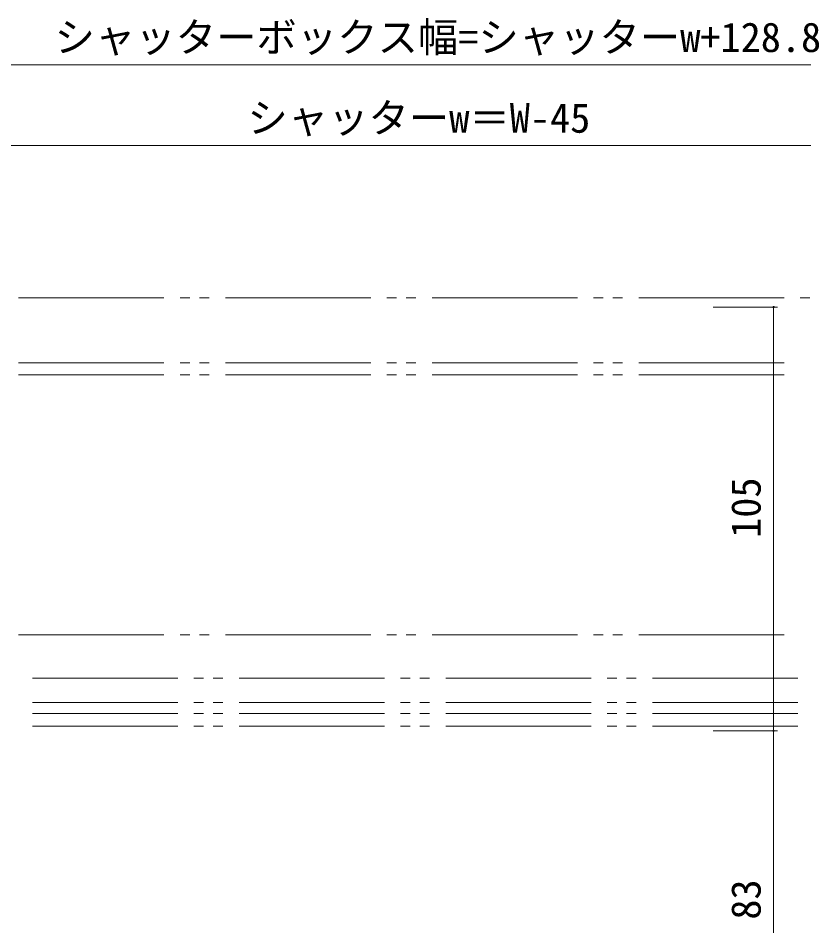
# Model space of a CAD drawing. Units: millimetres, scale not verified. Extents: x -1682 to -296, y -1188 to 1051.
# Drawn here: x -1085.6 to -891, y -713.3 to -488.4 of the extents above; entities that cross this region are included whole.
import ezdxf
from ezdxf.enums import TextEntityAlignment as Align

# ---------------------------------------------------------------- set-up
doc = ezdxf.new("R2010")
doc.units = ezdxf.units.MM
doc.header["$LTSCALE"] = 4
doc.linetypes.add('DOUBLE_CHAIN2', pattern=[12.8, 9, -1, 0.6, -0.6, 0.6, -1])
doc.layers.add('0-7_YKK_13', color=4, linetype='Continuous', lineweight=9)
doc.layers.add('0-8_YKK_D', color=6, linetype='Continuous', lineweight=9)
doc.styles.add('ＭＳ ゴシック', font='')
doc.styles.get('ＭＳ ゴシック').set_extended_font_data('MS Gothic')

msp = doc.modelspace()

# ---------------------------------------------------------------- linework, layer by layer
at = {"layer": '0-7_YKK_13', "linetype": 'DOUBLE_CHAIN2'}
for p, q in [((-1085.501, -557.699), (-888.009, -557.699)), ((-1085.501, -573.799), (-892.509, -573.799)), ((-1085.501, -576.799), (-892.509, -576.799)), ((-1085.501, -641.241), (-892.507, -641.241)), ((-892.507, -651.922), (-1085.501, -651.922)), ((-892.507, -657.994), (-1085.501, -657.994)), ((-892.507, -660.699), (-1085.501, -660.699)), ((-892.506, -663.799), (-1085.501, -663.799))]:
    msp.add_line(p, q, dxfattribs=at)
at = {"layer": '0-8_YKK_D'}
for p, q in [((-1280.9, -499.999), (-697.1, -499.999)), ((-761.5, -519.999), (-1216.5, -519.999)), ((-913.501, -559.999), (-897.501, -559.999)), ((-898.501, -559.999), (-898.501, -664.999)), ((-913.501, -664.999), (-897.501, -664.999)), ((-913.501, -664.999), (-897.501, -664.999)), ((-898.501, -664.999), (-898.501, -748))]:
    msp.add_line(p, q, dxfattribs=at)
for centre, start, end in [((-898.501, -559.999), 90, 270), ((-898.501, -559.999), 270, 90), ((-898.501, -664.999), 90, 270), ((-898.501, -664.999), 90, 270), ((-898.501, -664.999), 270, 90), ((-898.501, -664.999), 270, 90)]:
    msp.add_arc(centre, 0.159, start, end, dxfattribs=at)

# ---------------------------------------------------------------- texts
at = {"layer": '0-8_YKK_D', "color": 4, "style": 'ＭＳ ゴシック'}
for s, p in [('シャッターボックス幅=シャッターw+128.8', (-1076.6, -498.999)), ('シャッターw＝W-45', (-1028.84, -518.999))]:
    msp.add_text(s, height=7.331, dxfattribs=at).set_placement(p, align=Align.BOTTOM_LEFT)
for s, p in [('105', (-899.501, -617.18)), ('83', (-899.501, -711.779))]:
    msp.add_text(s, height=7.331, rotation=90, dxfattribs=at).set_placement(p, align=Align.BOTTOM_LEFT)

doc.saveas('drawing.dxf')
